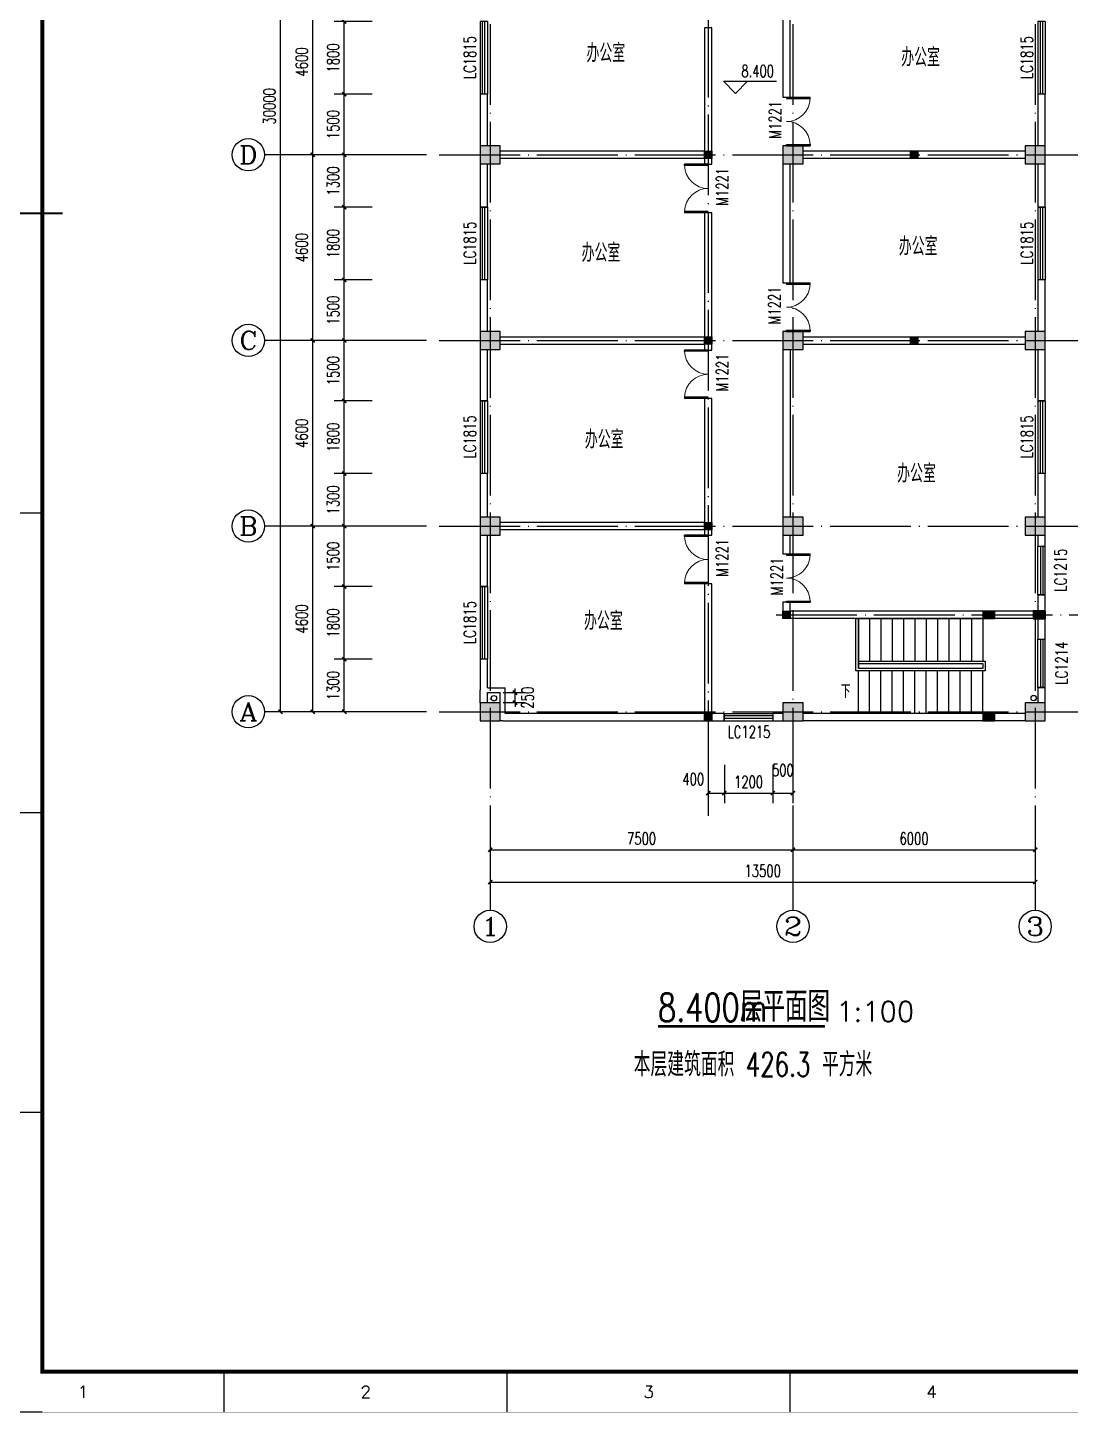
# Model space of a CAD drawing. Header units: millimetres. Extents: x 172649 to 472543, y 238332 to 449264.
# Drawn here: x 296555 to 322382, y 280914 to 315222 of the extents above; entities that cross this region are included whole.
import ezdxf
from ezdxf.enums import TextEntityAlignment as Align

# ---------------------------------------------------------------- set-up
doc = ezdxf.new("R2010")
doc.units = ezdxf.units.MM
doc.header["$LTSCALE"] = 1000
doc.linetypes.add('CENTER', pattern=[2, 1.25, -0.25, 0.25, -0.25])
doc.linetypes.add('DOTE', pattern=[2.42, 2, -0.2, 0.02, -0.2])
for name, color, linetype in [('AXIS', 3, 'Continuous'), ('AXIS_TEXT', 7, 'Continuous'), ('COLUMN', 7, 'Continuous'), ('DIM_ELEV', 3, 'Continuous'), ('DIM_SYMB', 3, 'Continuous'), ('DOTE', 1, 'CENTER'), ('PUB_DIM', 3, 'Continuous'), ('PUB_HATCH', 8, 'Continuous'), ('PUB_TEXT', 7, 'Continuous'), ('STAIR', 2, 'Continuous'), ('WALL', 255, 'Continuous'), ('WINDOW', 2, 'Continuous'), ('WINDOW_TEXT', 7, 'Continuous'), ('填充', 8, 'Continuous'), ('柱边线', 6, 'Continuous')]:
    doc.layers.add(name, color=color, linetype=linetype)
doc.styles.add('_TCH_AXIS', font='COMPLEX', dxfattribs={"bigfont": 'GBCBIG'})
doc.styles.add('_TCH_DIM', font='SIMPLEX', dxfattribs={"bigfont": 'GBCBIG'})
doc.styles.add('_TCH_DIM_T3', font='SIMPLEX', dxfattribs={"width": 0.705882, "bigfont": 'GBCBIG'})
doc.styles.add('_TCH_WINDOW', font='SIMPLEX', dxfattribs={"height": 3.5, "bigfont": 'GBCBIG'})
doc.styles.add('HZ', font='geditxt.shx', dxfattribs={"width": 0.75, "bigfont": 'hzfs_1.shx'})
doc.styles.get("Standard").update_dxf_attribs({"font": 'txt', "bigfont": 'gbcbig.shx'})
doc.dimstyles.new('_TCH_ARCH&&100', dxfattribs={"dimtxt": 297.5, "dimasz": 100, "dimexe": 250, "dimexo": 300, "dimgap": 126.25, "dimtad": 1, "dimdec": 0, "dimzin": 0, "dimdsep": 46, "dimtxsty": '_TCH_DIM_T3', "dimblk": 'ARCHTICK', "dimcen": 0.09, "dimclrt": 7, "dimazin": 2, "dimtfac": 1, "dimtdec": 0, "dimtix": 1, "dimtmove": 2, "dimatfit": 3, "dimfxl": 1, "dimtolj": 1, "dimtzin": 0, "dimarcsym": 0})

# ---------------------------------------------------------------- blocks, each defined once
blk = doc.blocks.new('GEDI_WK_A1')
at = {"color": 3}
for p, q in [((25, 297), (0, 297)), ((25, 222.75), (0, 222.75)), ((25, 148.5), (0, 148.5)), ((25, 74.25), (0, 74.25)), ((70.08, 0), (70.08, 10)), ((140.17, 0), (140.17, 10)), ((210.25, 0), (210.25, 10)), ((25, 0), (0, 0))]:
    blk.add_line(p, q, dxfattribs=at)
for points, const_width in [([(0, 0), (841, 0), (841, 594), (0, 594)], 0.1), ([(25, 10), (831, 10), (831, 584), (25, 584)], 1)]:
    blk.add_lwpolyline(points, close=True, dxfattribs=dict(at, const_width=const_width))
at = {"color": 3, "const_width": 0.5}
blk.add_lwpolyline([(30, 297), (0, 297)], dxfattribs=at)
at = {"color": 3}
for s, p in [('1', (35.04, 5)), ('2', (105.12, 5)), ('3', (175.21, 5)), ('4', (245.29, 5))]:
    blk.add_text(s, height=3, dxfattribs=at).set_placement(p, align=Align.MIDDLE)
blk = doc.blocks.new('_ArchTick')
at = {"color": 0, "linetype": 'ByBlock', "const_width": 0.4}
blk.add_lwpolyline([(-0.5, -0.5), (0.5, 0.5)], dxfattribs=at)
blk = doc.blocks.new('*D106')
at = {"layer": 'DEFPOINTS', "color": 0}
for p in [(308036, 298747), (308036, 298498), (308627, 298747)]:
    blk.add_point(p, dxfattribs=at)
at = {"layer": 'PUB_DIM', "color": 0, "lineweight": -2}
for p, q in [((308627, 298747), (308627, 298847)), ((308336, 298747), (308877, 298747)), ((308336, 298498), (308877, 298498)), ((308627, 298498), (308627, 298747)), ((308627, 298498), (308627, 298398))]:
    blk.add_line(p, q, dxfattribs=at)
at = {"layer": 'PUB_DIM', "color": 0, "lineweight": -2, "xscale": 100, "yscale": 100, "zscale": 100}
for p, rotation in [((308627, 298747), 270), ((308627, 298498), 90)]:
    blk.add_blockref('_ArchTick', p, dxfattribs=dict(at, rotation=rotation))
at = {"layer": 'PUB_DIM', "color": 7, "insert": (308939, 298623), "char_height": 297.5, "attachment_point": 5, "rotation": 90, "style": '_TCH_DIM_T3'}
blk.add_mtext('\\A1;250', dxfattribs=at)
blk = doc.blocks.new('*D235')
at = {"layer": 'DEFPOINTS', "color": 0}
for p in [(315012, 297255), (315512, 297255), (315512, 296258)]:
    blk.add_point(p, dxfattribs=at)
at = {"layer": 'PUB_DIM', "color": 0, "lineweight": -2}
for p, q in [((315012, 296955), (315012, 296008)), ((315512, 296955), (315512, 296008)), ((315012, 296258), (315512, 296258))]:
    blk.add_line(p, q, dxfattribs=at)
at = {"layer": 'PUB_DIM', "color": 0, "lineweight": -2, "xscale": 100, "yscale": 100, "zscale": 100, "rotation": 180}
blk.add_blockref('_ArchTick', (315012, 296258), dxfattribs=at)
at = {"layer": 'PUB_DIM', "color": 0, "lineweight": -2, "xscale": 100, "yscale": 100, "zscale": 100}
blk.add_blockref('_ArchTick', (315512, 296258), dxfattribs=at)
at = {"layer": 'PUB_DIM', "color": 7, "insert": (315262, 296826), "char_height": 297.5, "attachment_point": 5, "style": '_TCH_DIM_T3'}
blk.add_mtext('\\A1;500', dxfattribs=at)
blk = doc.blocks.new('*D236')
at = {"layer": 'DEFPOINTS', "color": 0}
for p in [(313812, 297255), (315012, 297255), (315012, 296258)]:
    blk.add_point(p, dxfattribs=at)
at = {"layer": 'PUB_DIM', "color": 0, "lineweight": -2}
for p, q in [((313812, 296955), (313812, 296008)), ((315012, 296955), (315012, 296008)), ((313812, 296258), (315012, 296258))]:
    blk.add_line(p, q, dxfattribs=at)
at = {"layer": 'PUB_DIM', "color": 0, "lineweight": -2, "xscale": 100, "yscale": 100, "zscale": 100, "rotation": 180}
blk.add_blockref('_ArchTick', (313812, 296258), dxfattribs=at)
at = {"layer": 'PUB_DIM', "color": 0, "lineweight": -2, "xscale": 100, "yscale": 100, "zscale": 100}
blk.add_blockref('_ArchTick', (315012, 296258), dxfattribs=at)
at = {"layer": 'PUB_DIM', "color": 7, "insert": (314412, 296533), "char_height": 297.5, "attachment_point": 5, "style": '_TCH_DIM_T3'}
blk.add_mtext('\\A1;1200', dxfattribs=at)
blk = doc.blocks.new('*D237')
at = {"layer": 'DEFPOINTS', "color": 0}
for p in [(313412, 297255), (313812, 297255), (313812, 296258)]:
    blk.add_point(p, dxfattribs=at)
at = {"layer": 'PUB_DIM', "color": 0, "lineweight": -2}
for p, q in [((313412, 296955), (313412, 296008)), ((313812, 296955), (313812, 296008)), ((313412, 296258), (313812, 296258))]:
    blk.add_line(p, q, dxfattribs=at)
at = {"layer": 'PUB_DIM', "color": 0, "lineweight": -2, "xscale": 100, "yscale": 100, "zscale": 100, "rotation": 180}
blk.add_blockref('_ArchTick', (313412, 296258), dxfattribs=at)
at = {"layer": 'PUB_DIM', "color": 0, "lineweight": -2, "xscale": 100, "yscale": 100, "zscale": 100}
blk.add_blockref('_ArchTick', (313812, 296258), dxfattribs=at)
at = {"layer": 'PUB_DIM', "color": 7, "insert": (313042, 296603), "char_height": 297.5, "attachment_point": 5, "style": '_TCH_DIM_T3'}
blk.add_mtext('\\A1;400', dxfattribs=at)
blk = doc.blocks.new('*D292')
at = {"layer": 'DEFPOINTS', "color": 0}
for p in [(304397, 315373), (305391, 315373), (305391, 313573)]:
    blk.add_point(p, dxfattribs=at)
at = {"layer": 'PUB_DIM', "color": 0, "lineweight": -2}
for p, q in [((305091, 315373), (304147, 315373)), ((304397, 313573), (304397, 315373)), ((305091, 313573), (304147, 313573))]:
    blk.add_line(p, q, dxfattribs=at)
at = {"layer": 'PUB_DIM', "color": 0, "lineweight": -2, "xscale": 100, "yscale": 100, "zscale": 100}
for p, rotation in [((304397, 315373), 90), ((304397, 313573), 270)]:
    blk.add_blockref('_ArchTick', p, dxfattribs=dict(at, rotation=rotation))
at = {"layer": 'PUB_DIM', "color": 7, "insert": (304122, 314473), "char_height": 297.5, "attachment_point": 5, "rotation": 90, "style": '_TCH_DIM_T3'}
blk.add_mtext('\\A1;1800', dxfattribs=at)
blk = doc.blocks.new('*D293')
at = {"layer": 'DEFPOINTS', "color": 0}
for p in [(304397, 313573), (305391, 313573), (305391, 312073)]:
    blk.add_point(p, dxfattribs=at)
at = {"layer": 'PUB_DIM', "color": 0, "lineweight": -2}
for p, q in [((305091, 313573), (304147, 313573)), ((304397, 312073), (304397, 313573)), ((305091, 312073), (304147, 312073))]:
    blk.add_line(p, q, dxfattribs=at)
at = {"layer": 'PUB_DIM', "color": 0, "lineweight": -2, "xscale": 100, "yscale": 100, "zscale": 100}
for p, rotation in [((304397, 313573), 90), ((304397, 312073), 270)]:
    blk.add_blockref('_ArchTick', p, dxfattribs=dict(at, rotation=rotation))
at = {"layer": 'PUB_DIM', "color": 7, "insert": (304122, 312823), "char_height": 297.5, "attachment_point": 5, "rotation": 90, "style": '_TCH_DIM_T3'}
blk.add_mtext('\\A1;1500', dxfattribs=at)
blk = doc.blocks.new('*D294')
at = {"layer": 'DEFPOINTS', "color": 0}
for p in [(304397, 312073), (305391, 312073), (305391, 310773)]:
    blk.add_point(p, dxfattribs=at)
at = {"layer": 'PUB_DIM', "color": 0, "lineweight": -2}
for p, q in [((305091, 312073), (304147, 312073)), ((304397, 310773), (304397, 312073)), ((305091, 310773), (304147, 310773))]:
    blk.add_line(p, q, dxfattribs=at)
at = {"layer": 'PUB_DIM', "color": 0, "lineweight": -2, "xscale": 100, "yscale": 100, "zscale": 100}
for p, rotation in [((304397, 312073), 90), ((304397, 310773), 270)]:
    blk.add_blockref('_ArchTick', p, dxfattribs=dict(at, rotation=rotation))
at = {"layer": 'PUB_DIM', "color": 7, "insert": (304122, 311423), "char_height": 297.5, "attachment_point": 5, "rotation": 90, "style": '_TCH_DIM_T3'}
blk.add_mtext('\\A1;1300', dxfattribs=at)
blk = doc.blocks.new('*D295')
at = {"layer": 'DEFPOINTS', "color": 0}
for p in [(304397, 310773), (305391, 310773), (305391, 308973)]:
    blk.add_point(p, dxfattribs=at)
at = {"layer": 'PUB_DIM', "color": 0, "lineweight": -2}
for p, q in [((305091, 310773), (304147, 310773)), ((304397, 308973), (304397, 310773)), ((305091, 308973), (304147, 308973))]:
    blk.add_line(p, q, dxfattribs=at)
at = {"layer": 'PUB_DIM', "color": 0, "lineweight": -2, "xscale": 100, "yscale": 100, "zscale": 100}
for p, rotation in [((304397, 310773), 90), ((304397, 308973), 270)]:
    blk.add_blockref('_ArchTick', p, dxfattribs=dict(at, rotation=rotation))
at = {"layer": 'PUB_DIM', "color": 7, "insert": (304122, 309873), "char_height": 297.5, "attachment_point": 5, "rotation": 90, "style": '_TCH_DIM_T3'}
blk.add_mtext('\\A1;1800', dxfattribs=at)
blk = doc.blocks.new('*D296')
at = {"layer": 'DEFPOINTS', "color": 0}
for p in [(304397, 308973), (305391, 308973), (305391, 307473)]:
    blk.add_point(p, dxfattribs=at)
at = {"layer": 'PUB_DIM', "color": 0, "lineweight": -2}
for p, q in [((305091, 308973), (304147, 308973)), ((304397, 307473), (304397, 308973)), ((305091, 307473), (304147, 307473))]:
    blk.add_line(p, q, dxfattribs=at)
at = {"layer": 'PUB_DIM', "color": 0, "lineweight": -2, "xscale": 100, "yscale": 100, "zscale": 100}
for p, rotation in [((304397, 308973), 90), ((304397, 307473), 270)]:
    blk.add_blockref('_ArchTick', p, dxfattribs=dict(at, rotation=rotation))
at = {"layer": 'PUB_DIM', "color": 7, "insert": (304122, 308223), "char_height": 297.5, "attachment_point": 5, "rotation": 90, "style": '_TCH_DIM_T3'}
blk.add_mtext('\\A1;1500', dxfattribs=at)
blk = doc.blocks.new('*D297')
at = {"layer": 'DEFPOINTS', "color": 0}
for p in [(304397, 307473), (305391, 307473), (305391, 305973)]:
    blk.add_point(p, dxfattribs=at)
at = {"layer": 'PUB_DIM', "color": 0, "lineweight": -2}
for p, q in [((305091, 307473), (304147, 307473)), ((304397, 305973), (304397, 307473)), ((305091, 305973), (304147, 305973))]:
    blk.add_line(p, q, dxfattribs=at)
at = {"layer": 'PUB_DIM', "color": 0, "lineweight": -2, "xscale": 100, "yscale": 100, "zscale": 100}
for p, rotation in [((304397, 307473), 90), ((304397, 305973), 270)]:
    blk.add_blockref('_ArchTick', p, dxfattribs=dict(at, rotation=rotation))
at = {"layer": 'PUB_DIM', "color": 7, "insert": (304122, 306723), "char_height": 297.5, "attachment_point": 5, "rotation": 90, "style": '_TCH_DIM_T3'}
blk.add_mtext('\\A1;1500', dxfattribs=at)
blk = doc.blocks.new('*D298')
at = {"layer": 'DEFPOINTS', "color": 0}
for p in [(304397, 305973), (305391, 305973), (305391, 304173)]:
    blk.add_point(p, dxfattribs=at)
at = {"layer": 'PUB_DIM', "color": 0, "lineweight": -2}
for p, q in [((305091, 305973), (304147, 305973)), ((304397, 304173), (304397, 305973)), ((305091, 304173), (304147, 304173))]:
    blk.add_line(p, q, dxfattribs=at)
at = {"layer": 'PUB_DIM', "color": 0, "lineweight": -2, "xscale": 100, "yscale": 100, "zscale": 100}
for p, rotation in [((304397, 305973), 90), ((304397, 304173), 270)]:
    blk.add_blockref('_ArchTick', p, dxfattribs=dict(at, rotation=rotation))
at = {"layer": 'PUB_DIM', "color": 7, "insert": (304122, 305073), "char_height": 297.5, "attachment_point": 5, "rotation": 90, "style": '_TCH_DIM_T3'}
blk.add_mtext('\\A1;1800', dxfattribs=at)
blk = doc.blocks.new('*D299')
at = {"layer": 'DEFPOINTS', "color": 0}
for p in [(304397, 304173), (305391, 304173), (305391, 302873)]:
    blk.add_point(p, dxfattribs=at)
at = {"layer": 'PUB_DIM', "color": 0, "lineweight": -2}
for p, q in [((305091, 304173), (304147, 304173)), ((304397, 302873), (304397, 304173)), ((305091, 302873), (304147, 302873))]:
    blk.add_line(p, q, dxfattribs=at)
at = {"layer": 'PUB_DIM', "color": 0, "lineweight": -2, "xscale": 100, "yscale": 100, "zscale": 100}
for p, rotation in [((304397, 304173), 90), ((304397, 302873), 270)]:
    blk.add_blockref('_ArchTick', p, dxfattribs=dict(at, rotation=rotation))
at = {"layer": 'PUB_DIM', "color": 7, "insert": (304122, 303523), "char_height": 297.5, "attachment_point": 5, "rotation": 90, "style": '_TCH_DIM_T3'}
blk.add_mtext('\\A1;1300', dxfattribs=at)
blk = doc.blocks.new('*D300')
at = {"layer": 'DEFPOINTS', "color": 0}
for p in [(304397, 302873), (305391, 302873), (305391, 301373)]:
    blk.add_point(p, dxfattribs=at)
at = {"layer": 'PUB_DIM', "color": 0, "lineweight": -2}
for p, q in [((305091, 302873), (304147, 302873)), ((304397, 301373), (304397, 302873)), ((305091, 301373), (304147, 301373))]:
    blk.add_line(p, q, dxfattribs=at)
at = {"layer": 'PUB_DIM', "color": 0, "lineweight": -2, "xscale": 100, "yscale": 100, "zscale": 100}
for p, rotation in [((304397, 302873), 90), ((304397, 301373), 270)]:
    blk.add_blockref('_ArchTick', p, dxfattribs=dict(at, rotation=rotation))
at = {"layer": 'PUB_DIM', "color": 7, "insert": (304122, 302123), "char_height": 297.5, "attachment_point": 5, "rotation": 90, "style": '_TCH_DIM_T3'}
blk.add_mtext('\\A1;1500', dxfattribs=at)
blk = doc.blocks.new('*D301')
at = {"layer": 'DEFPOINTS', "color": 0}
for p in [(304397, 301373), (305391, 301373), (305391, 299573)]:
    blk.add_point(p, dxfattribs=at)
at = {"layer": 'PUB_DIM', "color": 0, "lineweight": -2}
for p, q in [((305091, 301373), (304147, 301373)), ((304397, 299573), (304397, 301373)), ((305091, 299573), (304147, 299573))]:
    blk.add_line(p, q, dxfattribs=at)
at = {"layer": 'PUB_DIM', "color": 0, "lineweight": -2, "xscale": 100, "yscale": 100, "zscale": 100}
for p, rotation in [((304397, 301373), 90), ((304397, 299573), 270)]:
    blk.add_blockref('_ArchTick', p, dxfattribs=dict(at, rotation=rotation))
at = {"layer": 'PUB_DIM', "color": 7, "insert": (304122, 300473), "char_height": 297.5, "attachment_point": 5, "rotation": 90, "style": '_TCH_DIM_T3'}
blk.add_mtext('\\A1;1800', dxfattribs=at)
blk = doc.blocks.new('*D302')
at = {"layer": 'DEFPOINTS', "color": 0}
for p in [(304397, 299573), (305391, 299573), (305391, 298273)]:
    blk.add_point(p, dxfattribs=at)
at = {"layer": 'PUB_DIM', "color": 0, "lineweight": -2}
for p, q in [((305091, 299573), (304147, 299573)), ((304397, 298273), (304397, 299573)), ((305091, 298273), (304147, 298273))]:
    blk.add_line(p, q, dxfattribs=at)
at = {"layer": 'PUB_DIM', "color": 0, "lineweight": -2, "xscale": 100, "yscale": 100, "zscale": 100}
for p, rotation in [((304397, 299573), 90), ((304397, 298273), 270)]:
    blk.add_blockref('_ArchTick', p, dxfattribs=dict(at, rotation=rotation))
at = {"layer": 'PUB_DIM', "color": 7, "insert": (304122, 298923), "char_height": 297.5, "attachment_point": 5, "rotation": 90, "style": '_TCH_DIM_T3'}
blk.add_mtext('\\A1;1300', dxfattribs=at)
blk = doc.blocks.new('*D303')
at = {"layer": 'AXIS', "color": 0, "lineweight": -2}
for p, q in [((308012, 295396), (308012, 294604)), ((315512, 295396), (315512, 294604)), ((308012, 294854), (315512, 294854))]:
    blk.add_line(p, q, dxfattribs=at)
at = {"layer": 'DEFPOINTS', "color": 0}
for p in [(308012, 295696), (315512, 295696), (315512, 294854)]:
    blk.add_point(p, dxfattribs=at)
at = {"layer": 'AXIS', "color": 0, "lineweight": -2, "xscale": 100, "yscale": 100, "zscale": 100, "rotation": 180}
blk.add_blockref('_ArchTick', (308012, 294854), dxfattribs=at)
at = {"layer": 'AXIS', "color": 0, "lineweight": -2, "xscale": 100, "yscale": 100, "zscale": 100}
blk.add_blockref('_ArchTick', (315512, 294854), dxfattribs=at)
at = {"layer": 'AXIS', "color": 7, "insert": (311762, 295129), "char_height": 297.5, "attachment_point": 5, "style": '_TCH_DIM_T3'}
blk.add_mtext('\\A1;7500', dxfattribs=at)
blk = doc.blocks.new('*D304')
at = {"layer": 'AXIS', "color": 0, "lineweight": -2}
for p, q in [((315512, 295396), (315512, 294604)), ((321512, 295396), (321512, 294604)), ((315512, 294854), (321512, 294854))]:
    blk.add_line(p, q, dxfattribs=at)
at = {"layer": 'DEFPOINTS', "color": 0}
for p in [(315512, 295696), (321512, 295696), (321512, 294854)]:
    blk.add_point(p, dxfattribs=at)
at = {"layer": 'AXIS', "color": 0, "lineweight": -2, "xscale": 100, "yscale": 100, "zscale": 100, "rotation": 180}
blk.add_blockref('_ArchTick', (315512, 294854), dxfattribs=at)
at = {"layer": 'AXIS', "color": 0, "lineweight": -2, "xscale": 100, "yscale": 100, "zscale": 100}
blk.add_blockref('_ArchTick', (321512, 294854), dxfattribs=at)
at = {"layer": 'AXIS', "color": 7, "insert": (318512, 295129), "char_height": 297.5, "attachment_point": 5, "style": '_TCH_DIM_T3'}
blk.add_mtext('\\A1;6000', dxfattribs=at)
blk = doc.blocks.new('*D305')
at = {"layer": 'AXIS', "color": 0, "lineweight": -2}
for p, q in [((308012, 295396), (308012, 293804)), ((321512, 295396), (321512, 293804)), ((308012, 294054), (321512, 294054))]:
    blk.add_line(p, q, dxfattribs=at)
at = {"layer": 'DEFPOINTS', "color": 0}
for p in [(308012, 295696), (321512, 295696), (321512, 294054)]:
    blk.add_point(p, dxfattribs=at)
at = {"layer": 'AXIS', "color": 0, "lineweight": -2, "xscale": 100, "yscale": 100, "zscale": 100, "rotation": 180}
blk.add_blockref('_ArchTick', (308012, 294054), dxfattribs=at)
at = {"layer": 'AXIS', "color": 0, "lineweight": -2, "xscale": 100, "yscale": 100, "zscale": 100}
blk.add_blockref('_ArchTick', (321512, 294054), dxfattribs=at)
at = {"layer": 'AXIS', "color": 7, "insert": (314762, 294329), "char_height": 297.5, "attachment_point": 5, "style": '_TCH_DIM_T3'}
blk.add_mtext('\\A1;13500', dxfattribs=at)
blk = doc.blocks.new('*D308')
at = {"layer": 'AXIS', "color": 0, "lineweight": -2}
for p, q in [((305817, 316673), (303367, 316673)), ((303617, 312073), (303617, 316673)), ((305817, 312073), (303367, 312073))]:
    blk.add_line(p, q, dxfattribs=at)
at = {"layer": 'DEFPOINTS', "color": 0}
for p in [(303617, 316673), (306117, 316673), (306117, 312073)]:
    blk.add_point(p, dxfattribs=at)
at = {"layer": 'AXIS', "color": 0, "lineweight": -2, "xscale": 100, "yscale": 100, "zscale": 100}
for p, rotation in [((303617, 316673), 90), ((303617, 312073), 270)]:
    blk.add_blockref('_ArchTick', p, dxfattribs=dict(at, rotation=rotation))
at = {"layer": 'AXIS', "color": 7, "insert": (303342, 314373), "char_height": 297.5, "attachment_point": 5, "rotation": 90, "style": '_TCH_DIM_T3'}
blk.add_mtext('\\A1;4600', dxfattribs=at)
blk = doc.blocks.new('*D309')
at = {"layer": 'AXIS', "color": 0, "lineweight": -2}
for p, q in [((305817, 312073), (303367, 312073)), ((303617, 307473), (303617, 312073)), ((305817, 307473), (303367, 307473))]:
    blk.add_line(p, q, dxfattribs=at)
at = {"layer": 'DEFPOINTS', "color": 0}
for p in [(303617, 312073), (306117, 312073), (306117, 307473)]:
    blk.add_point(p, dxfattribs=at)
at = {"layer": 'AXIS', "color": 0, "lineweight": -2, "xscale": 100, "yscale": 100, "zscale": 100}
for p, rotation in [((303617, 312073), 90), ((303617, 307473), 270)]:
    blk.add_blockref('_ArchTick', p, dxfattribs=dict(at, rotation=rotation))
at = {"layer": 'AXIS', "color": 7, "insert": (303342, 309773), "char_height": 297.5, "attachment_point": 5, "rotation": 90, "style": '_TCH_DIM_T3'}
blk.add_mtext('\\A1;4600', dxfattribs=at)
blk = doc.blocks.new('*D310')
at = {"layer": 'AXIS', "color": 0, "lineweight": -2}
for p, q in [((305817, 307473), (303367, 307473)), ((303617, 302873), (303617, 307473)), ((305817, 302873), (303367, 302873))]:
    blk.add_line(p, q, dxfattribs=at)
at = {"layer": 'DEFPOINTS', "color": 0}
for p in [(303617, 307473), (306117, 307473), (306117, 302873)]:
    blk.add_point(p, dxfattribs=at)
at = {"layer": 'AXIS', "color": 0, "lineweight": -2, "xscale": 100, "yscale": 100, "zscale": 100}
for p, rotation in [((303617, 307473), 90), ((303617, 302873), 270)]:
    blk.add_blockref('_ArchTick', p, dxfattribs=dict(at, rotation=rotation))
at = {"layer": 'AXIS', "color": 7, "insert": (303342, 305173), "char_height": 297.5, "attachment_point": 5, "rotation": 90, "style": '_TCH_DIM_T3'}
blk.add_mtext('\\A1;4600', dxfattribs=at)
blk = doc.blocks.new('*D311')
at = {"layer": 'AXIS', "color": 0, "lineweight": -2}
for p, q in [((305817, 302873), (303367, 302873)), ((303617, 298273), (303617, 302873)), ((305817, 298273), (303367, 298273))]:
    blk.add_line(p, q, dxfattribs=at)
at = {"layer": 'DEFPOINTS', "color": 0}
for p in [(303617, 302873), (306117, 302873), (306117, 298273)]:
    blk.add_point(p, dxfattribs=at)
at = {"layer": 'AXIS', "color": 0, "lineweight": -2, "xscale": 100, "yscale": 100, "zscale": 100}
for p, rotation in [((303617, 302873), 90), ((303617, 298273), 270)]:
    blk.add_blockref('_ArchTick', p, dxfattribs=dict(at, rotation=rotation))
at = {"layer": 'AXIS', "color": 7, "insert": (303342, 300573), "char_height": 297.5, "attachment_point": 5, "rotation": 90, "style": '_TCH_DIM_T3'}
blk.add_mtext('\\A1;4600', dxfattribs=at)
blk = doc.blocks.new('*D312')
at = {"layer": 'AXIS', "color": 0, "lineweight": -2}
for p, q in [((305817, 328273), (302567, 328273)), ((302817, 298273), (302817, 328273)), ((305817, 298273), (302567, 298273))]:
    blk.add_line(p, q, dxfattribs=at)
at = {"layer": 'DEFPOINTS', "color": 0}
for p in [(302817, 328273), (306117, 328273), (306117, 298273)]:
    blk.add_point(p, dxfattribs=at)
at = {"layer": 'AXIS', "color": 0, "lineweight": -2, "xscale": 100, "yscale": 100, "zscale": 100}
for p, rotation in [((302817, 328273), 90), ((302817, 298273), 270)]:
    blk.add_blockref('_ArchTick', p, dxfattribs=dict(at, rotation=rotation))
at = {"layer": 'AXIS', "color": 7, "insert": (302542, 313273), "char_height": 297.5, "attachment_point": 5, "rotation": 90, "style": '_TCH_DIM_T3'}
blk.add_mtext('\\A1;30000', dxfattribs=at)
blk = doc.blocks.new('$TCHSYS$WIN2D')
for p, q in [((-0.5, 0.5), (0.5, 0.5)), ((-0.5, 0.5), (-0.5, -0.5)), ((0.5, 0.5), (0.5, -0.5)), ((0.5, 0.167), (-0.5, 0.167)), ((0.5, -0.167), (-0.5, -0.167)), ((-0.5, -0.5), (0.5, -0.5))]:
    blk.add_line(p, q)
blk = doc.blocks.new('$DorLib2D$00000002')
for p, q in [((-0.5, 0), (-0.5, 0.4875)), ((-0.475, 0.4875), (-0.5, 0.4875)), ((-0.475, 0), (-0.475, 0.4875)), ((0.475, 0), (0.475, 0.4875)), ((0.475, 0.4875), (0.5, 0.4875)), ((0.5, 0), (0.5, 0.4875)), ((-0.5, 0), (-0.475, 0)), ((0.5, 0), (0.475, 0))]:
    blk.add_line(p, q)
at = {"lineweight": 13}
for centre, start, end in [((-0.4875, 0), 0, 88.53072), ((0.4875, 0), 91.46928, 180)]:
    blk.add_arc(centre, 0.4875, start, end, dxfattribs=at)
blk = doc.blocks.new('_FZH')
blk.add_lwpolyline([(-0.5, -0.5), (0.5, -0.5), (0.5, 0.5), (-0.5, 0.5)], close=True)
at = {"layer": 'PUB_HATCH'}
blk.add_solid([(-0.5, -0.5), (0.5, -0.5), (-0.5, 0.5), (0.5, 0.5)], dxfattribs=at)

msp = doc.modelspace()

# ---------------------------------------------------------------- hatches: boundary and pattern name
at = {"layer": 'COLUMN'}
h = msp.add_hatch(color=256, dxfattribs=at)
h.paths.add_polyline_path([(313501.8, 311982.7), (313501.8, 312072.7), (313321.8, 312072.7), (313321.8, 311982.7)])
h.paths.add_polyline_path([(313501.8, 312072.7), (313501.8, 312162.7), (313321.8, 312162.7), (313321.8, 312072.7)])
h = msp.add_hatch(color=256, dxfattribs=at)
h.paths.add_polyline_path([(318601.8, 311982.7), (318601.8, 312072.7), (318421.8, 312072.7), (318421.8, 311982.7)])
h.paths.add_polyline_path([(318601.8, 312072.7), (318601.8, 312162.7), (318421.8, 312162.7), (318421.8, 312072.7)])
h = msp.add_hatch(color=256, dxfattribs=at)
h.paths.add_polyline_path([(313501.8, 307382.7), (313501.8, 307472.7), (313321.8, 307472.7), (313321.8, 307382.7)])
h.paths.add_polyline_path([(313501.8, 307472.7), (313501.8, 307562.7), (313321.8, 307562.7), (313321.8, 307472.7)])
h = msp.add_hatch(color=256, dxfattribs=at)
h.paths.add_polyline_path([(318601.8, 307382.7), (318601.8, 307472.7), (318421.8, 307472.7), (318421.8, 307382.7)])
h.paths.add_polyline_path([(318601.8, 307472.7), (318601.8, 307562.7), (318421.8, 307562.7), (318421.8, 307472.7)])
h = msp.add_hatch(color=256, dxfattribs=at)
h.paths.add_polyline_path([(313501.8, 302782.7), (313501.8, 302872.7), (313321.8, 302872.7), (313321.8, 302782.7)])
h.paths.add_polyline_path([(313501.8, 302872.7), (313501.8, 302962.7), (313321.8, 302962.7), (313321.8, 302872.7)])
h = msp.add_hatch(color=256, dxfattribs=at)
h.paths.add_polyline_path([(315441.8, 300582.7), (315441.8, 300672.7), (315261.8, 300672.7), (315261.8, 300582.7)])
h.paths.add_polyline_path([(315441.8, 300672.7), (315441.8, 300762.7), (315261.8, 300762.7), (315261.8, 300672.7)])
h = msp.add_hatch(color=256, dxfattribs=at)
h.paths.add_polyline_path([(321761.8, 300582.7), (321761.8, 300672.7), (321581.8, 300672.7), (321581.8, 300582.7)])
h.paths.add_polyline_path([(321761.8, 300672.7), (321761.8, 300762.7), (321581.8, 300762.7), (321581.8, 300672.7)])
h = msp.add_hatch(color=256, dxfattribs=at)
h.paths.add_polyline_path([(313501.8, 298047.7), (313501.8, 298137.7), (313321.8, 298137.7), (313321.8, 298047.7)])
h.paths.add_polyline_path([(313501.8, 298137.7), (313501.8, 298227.7), (313321.8, 298227.7), (313321.8, 298137.7)])
at = {"layer": '填充'}
for points in [[(320211.8, 300582.7), (320511.8, 300582.7), (320511.8, 300762.7), (320211.8, 300762.7)], [(321461.8, 300572.7), (321761.8, 300572.7), (321761.8, 300772.7), (321461.8, 300772.7)], [(320211.8, 298047.7), (320511.8, 298047.7), (320511.8, 298227.7), (320211.8, 298227.7)]]:
    msp.add_hatch(color=256, dxfattribs=at).paths.add_polyline_path(points)

# ---------------------------------------------------------------- linework, layer by layer
for centre in [(308102.3, 298609.3), (321476, 298610.8)]:
    msp.add_circle(centre, 67.2)
at = {"layer": 'AXIS'}
for p, q in [((306431.7, 312072.7), (302421.5, 312072.7)), ((306431.7, 307472.7), (302421.5, 307472.7)), ((306431.7, 302872.7), (302421.5, 302872.7)), ((306431.7, 298272.7), (302421.5, 298272.7)), ((308011.8, 295696.2), (308011.8, 293354)), ((315511.8, 295696.2), (315511.8, 293354)), ((321511.8, 295696.2), (321511.8, 293354))]:
    msp.add_line(p, q, dxfattribs=at)
for centre in [(302021.5, 312072.7), (302021.5, 307472.7), (302021.5, 302872.7), (302021.5, 298272.7), (308011.8, 292954), (315511.8, 292954), (321511.8, 292954)]:
    msp.add_circle(centre, 400, dxfattribs=at)
at = {"layer": 'COLUMN'}
for points in [[(313321.8, 312162.7), (313501.8, 312162.7), (313501.8, 311982.7), (313321.8, 311982.7), (313321.8, 312162.7)], [(318421.8, 312162.7), (318601.8, 312162.7), (318601.8, 311982.7), (318421.8, 311982.7), (318421.8, 312162.7)], [(313321.8, 307562.7), (313501.8, 307562.7), (313501.8, 307382.7), (313321.8, 307382.7), (313321.8, 307562.7)], [(318421.8, 307562.7), (318601.8, 307562.7), (318601.8, 307382.7), (318421.8, 307382.7), (318421.8, 307562.7)], [(313321.8, 302962.7), (313501.8, 302962.7), (313501.8, 302782.7), (313321.8, 302782.7), (313321.8, 302962.7)], [(315261.8, 300762.7), (315441.8, 300762.7), (315441.8, 300582.7), (315261.8, 300582.7), (315261.8, 300762.7)], [(321581.8, 300762.7), (321761.8, 300762.7), (321761.8, 300582.7), (321581.8, 300582.7), (321581.8, 300762.7)], [(313321.8, 298227.7), (313501.8, 298227.7), (313501.8, 298047.7), (313321.8, 298047.7), (313321.8, 298227.7)]]:
    msp.add_lwpolyline(points, dxfattribs=at)
at = {"layer": 'DIM_ELEV'}
for p, q in [((314088.1, 313593.6), (313788.1, 313893.6)), ((313788.1, 313893.6), (315104.1, 313893.6)), ((314088.1, 313593.6), (314388.1, 313893.6))]:
    msp.add_line(p, q, dxfattribs=at)
at = {"layer": 'DIM_SYMB'}
msp.add_lwpolyline([(316991.8, 298785.2, 0, 0, 0), (320811.8, 298785.2, 0, 0, 0), (320811.8, 300025.2, 0, 0, 0), (317571.8, 300025.2, 80, 0, 0), (317271.8, 300025.2, 0, 0, 0)], format="xyseb", dxfattribs=at)
at = {"layer": 'DIM_SYMB', "const_width": 70}
msp.add_lwpolyline([(312168.5, 290477.4), (316306.3, 290477.4)], dxfattribs=at)
at = {"layer": 'DOTE', "linetype": 'DOTE'}
for p, q in [((308011.8, 329833.7), (308011.8, 295696.2)), ((315511.8, 329833.7), (315511.8, 295696.2)), ((321511.8, 329833.7), (321511.8, 295696.2)), ((313411.8, 325172.7), (313411.8, 295696.2)), ((306751.1, 312072.7), (323180.7, 312072.7)), ((306751.1, 307472.7), (323180.7, 307472.7)), ((306751.1, 302872.7), (323180.7, 302872.7)), ((315097.8, 300672.7), (323180.7, 300672.7)), ((306751.1, 298272.7), (323180.7, 298272.7))]:
    msp.add_line(p, q, dxfattribs=at)
at = {"layer": 'STAIR'}
for p, q in [((317071.8, 299282.7), (317071.8, 300582.7)), ((317071.8, 300582.7), (317131.8, 300582.7)), ((317131.8, 300582.7), (320211.8, 300582.7)), ((317131.8, 300582.7), (317131.8, 299527.7)), ((317131.8, 299342.7), (317131.8, 300582.7)), ((317411.8, 300582.7), (317411.8, 299527.7)), ((317691.8, 300582.7), (317691.8, 299527.7)), ((317971.8, 300582.7), (317971.8, 299527.7)), ((318251.8, 300582.7), (318251.8, 299527.7)), ((318531.8, 300582.7), (318531.8, 299527.7)), ((318811.8, 300582.7), (318811.8, 299527.7)), ((319091.8, 300582.7), (319091.8, 299527.7)), ((319371.8, 300582.7), (319371.8, 299527.7)), ((319651.8, 300582.7), (319651.8, 299527.7)), ((319931.8, 300582.7), (319931.8, 299527.7)), ((320211.8, 300582.7), (320211.8, 299527.7)), ((317131.8, 299527.7), (317131.8, 299467.7)), ((317131.8, 299527.7), (320271.8, 299527.7)), ((317131.8, 299527.7), (317131.8, 299467.7)), ((320271.8, 299527.7), (320271.8, 299282.7)), ((320271.8, 299282.7), (317071.8, 299282.7)), ((317131.8, 299467.7), (320211.8, 299467.7)), ((317131.8, 299467.7), (320211.8, 299467.7)), ((317131.8, 299467.7), (317131.8, 299342.7)), ((320211.8, 299342.7), (317131.8, 299342.7)), ((320211.8, 299342.7), (317131.8, 299342.7)), ((317131.8, 298227.7), (317131.8, 299282.7)), ((317411.8, 298227.7), (317411.8, 299282.7)), ((317691.8, 298227.7), (317691.8, 299282.7)), ((317971.8, 298227.7), (317971.8, 299282.7)), ((318251.8, 298227.7), (318251.8, 299282.7)), ((318531.8, 298227.7), (318531.8, 299282.7)), ((318811.8, 298227.7), (318811.8, 299282.7)), ((319091.8, 298227.7), (319091.8, 299282.7)), ((319371.8, 298227.7), (319371.8, 299282.7)), ((319651.8, 298227.7), (319651.8, 299282.7)), ((319931.8, 298227.7), (319931.8, 299282.7)), ((320211.8, 299467.7), (320211.8, 299342.7)), ((320211.8, 298227.7), (320211.8, 299282.7)), ((320211.8, 298227.7), (317131.8, 298227.7))]:
    msp.add_line(p, q, dxfattribs=at)
at = {"layer": 'WALL'}
for p, q in [((315261.8, 316447.7), (315261.8, 313497.7)), ((315441.8, 313497.7), (315441.8, 316447.7)), ((313501.8, 315222.4), (313321.8, 315222.4)), ((313321.8, 315222.4), (313321.8, 312162.7)), ((313501.8, 312072.7), (313501.8, 315222.4)), ((307941.8, 313572.7), (307761.8, 313572.7)), ((307761.8, 313572.7), (307761.8, 312297.7)), ((307941.8, 312297.7), (307941.8, 313572.7)), ((315261.8, 313497.7), (315441.8, 313497.7)), ((321761.8, 313572.7), (321581.8, 313572.7)), ((321581.8, 313572.7), (321581.8, 312297.7)), ((321761.8, 312297.7), (321761.8, 313572.7)), ((313321.8, 312162.7), (308261.8, 312162.7)), ((313321.8, 311982.7), (308261.8, 311982.7)), ((313321.8, 311982.7), (313321.8, 311837.5)), ((313501.8, 311837.5), (313501.8, 312072.7)), ((321261.8, 312162.7), (315761.8, 312162.7)), ((321261.8, 311982.7), (315761.8, 311982.7)), ((307761.8, 311847.7), (307761.8, 310772.7)), ((307941.8, 310772.7), (307941.8, 311847.7)), ((313321.8, 311837.5), (313501.8, 311837.5)), ((315261.8, 311847.7), (315261.8, 308897.7)), ((315441.8, 308897.7), (315441.8, 311847.7)), ((321581.8, 311847.7), (321581.8, 310772.7)), ((321761.8, 310772.7), (321761.8, 311847.7)), ((307761.8, 310772.7), (307941.8, 310772.7)), ((313501.8, 310637.5), (313321.8, 310637.5)), ((313321.8, 310637.5), (313321.8, 307562.7)), ((313501.8, 307472.7), (313501.8, 310637.5)), ((321581.8, 310772.7), (321761.8, 310772.7)), ((307941.8, 308972.7), (307761.8, 308972.7)), ((307761.8, 308972.7), (307761.8, 307697.7)), ((307941.8, 307697.7), (307941.8, 308972.7)), ((315261.8, 308897.7), (315441.8, 308897.7)), ((321761.8, 308972.7), (321581.8, 308972.7)), ((321581.8, 308972.7), (321581.8, 307697.7)), ((321761.8, 307697.7), (321761.8, 308972.7)), ((308261.8, 307562.7), (313321.8, 307562.7)), ((313501.8, 307236.2), (313501.8, 307472.7)), ((315761.8, 307562.7), (321261.8, 307562.7)), ((307761.8, 307247.7), (307761.8, 305972.7)), ((307941.8, 305972.7), (307941.8, 307247.7)), ((308261.8, 307382.7), (313321.8, 307382.7)), ((313321.8, 307382.7), (313321.8, 307236.2)), ((313321.8, 307236.2), (313501.8, 307236.2)), ((315261.8, 307247.7), (315261.8, 303097.7)), ((315441.8, 307247.7), (315441.8, 303097.7)), ((315761.8, 307382.7), (321261.8, 307382.7)), ((321581.8, 307247.7), (321581.8, 305972.7)), ((321761.8, 305972.7), (321761.8, 307247.7)), ((313501.8, 306036.2), (313321.8, 306036.2)), ((313321.8, 306036.2), (313321.8, 302962.7)), ((313501.8, 302872.7), (313501.8, 306036.2)), ((307761.8, 305972.7), (307941.8, 305972.7)), ((321581.8, 305972.7), (321761.8, 305972.7)), ((307941.8, 304172.7), (307761.8, 304172.7)), ((307761.8, 304172.7), (307761.8, 303097.7)), ((307941.8, 303097.7), (307941.8, 304172.7)), ((321761.8, 304172.7), (321581.8, 304172.7)), ((321581.8, 304172.7), (321581.8, 303097.7)), ((321761.8, 303097.7), (321761.8, 304172.7)), ((313321.8, 302962.7), (308261.8, 302962.7)), ((307761.8, 302647.7), (307761.8, 301372.7)), ((307941.8, 301372.7), (307941.8, 302647.7)), ((313321.8, 302782.7), (308261.8, 302782.7)), ((313321.8, 302782.7), (313321.8, 302645.2)), ((313321.8, 302645.2), (313501.8, 302645.2)), ((313501.8, 302645.2), (313501.8, 302872.7)), ((315261.8, 302647.7), (315261.8, 302185.2)), ((315441.8, 302185.2), (315441.8, 302647.7)), ((321581.8, 302647.7), (321581.8, 302372.4)), ((321761.8, 302372.4), (321761.8, 302647.7)), ((321581.8, 302372.4), (321761.8, 302372.4)), ((315261.8, 302185.2), (315441.8, 302185.2)), ((307761.8, 301372.7), (307941.8, 301372.7)), ((313501.8, 301445.2), (313321.8, 301445.2)), ((313321.8, 301445.2), (313321.8, 298072.7)), ((313501.8, 298072.7), (313501.8, 301445.2)), ((315441.8, 300985.2), (315261.8, 300985.2)), ((315261.8, 300985.2), (315261.8, 300672.7)), ((315441.8, 300672.7), (315441.8, 300985.2)), ((321581.8, 301172.4), (321581.8, 300072.4)), ((321761.8, 301172.4), (321581.8, 301172.4)), ((321761.8, 300072.4), (321761.8, 301172.4)), ((315261.8, 300672.7), (315441.8, 300672.7)), ((321711.8, 300762.7), (315441.8, 300762.7)), ((315441.8, 300582.7), (315441.8, 300762.7)), ((321711.8, 300582.7), (315441.8, 300582.7)), ((321711.8, 300582.7), (321711.8, 300762.7)), ((321581.8, 300072.4), (321761.8, 300072.4)), ((307941.8, 299572.7), (307761.8, 299572.7)), ((307761.8, 299572.7), (307761.8, 298807.4)), ((307941.8, 298867.4), (307941.8, 299572.7)), ((307941.8, 298867.4), (308381.8, 298867.4)), ((308381.8, 298227.7), (308381.8, 298867.4)), ((321761.8, 298872.4), (321581.8, 298872.4)), ((321581.8, 298872.4), (321581.8, 298497.7)), ((321761.8, 298497.7), (321761.8, 298872.4)), ((307761.8, 298497.7), (307761.8, 298807.4)), ((307941.8, 298497.7), (307941.8, 298747.4)), ((307941.8, 298747.4), (308261.8, 298747.4)), ((308261.8, 298227.7), (308261.8, 298747.4)), ((313811.8, 298227.7), (308381.8, 298227.7)), ((313811.8, 298047.7), (313811.8, 298227.7)), ((315261.8, 298227.7), (315011.8, 298227.7)), ((315011.8, 298227.7), (315011.8, 298047.7)), ((321261.8, 298227.7), (315761.8, 298227.7)), ((308321.8, 298047.7), (308261.8, 298047.7)), ((308321.8, 298047.7), (313811.8, 298047.7)), ((313321.8, 298072.7), (313501.8, 298072.7)), ((315011.8, 298047.7), (315261.8, 298047.7)), ((321261.8, 298047.7), (315761.8, 298047.7))]:
    msp.add_line(p, q, dxfattribs=at)
at = {"layer": '柱边线'}
for points in [[(320211.8, 300582.7), (320511.8, 300582.7), (320511.8, 300762.7), (320211.8, 300762.7), (320211.8, 300582.7)], [(321461.8, 300572.7), (321761.8, 300572.7), (321761.8, 300772.7), (321461.8, 300772.7), (321461.8, 300572.7)], [(320211.8, 298047.7), (320511.8, 298047.7), (320511.8, 298227.7), (320211.8, 298227.7), (320211.8, 298047.7)]]:
    msp.add_lwpolyline(points, dxfattribs=at)

# ---------------------------------------------------------------- block references
at = {"xscale": 100, "yscale": 100, "zscale": 100}
msp.add_blockref('GEDI_WK_A1', (294417.3, 280919.4), dxfattribs=at)
at = {"layer": 'COLUMN', "xscale": 450, "yscale": 500, "zscale": 500, "rotation": 270}
for p in [(308011.8, 312072.7), (315511.8, 312072.7), (321511.8, 312072.7), (308011.8, 307472.7), (315511.8, 307472.7), (321511.8, 307472.7), (308011.8, 302872.7), (315511.8, 302872.7), (321511.8, 302872.7), (308011.8, 298272.7), (315511.8, 298272.7), (321511.8, 298272.7)]:
    msp.add_blockref('_FZH', p, dxfattribs=at)
at = {"layer": 'WINDOW'}
ref = msp.add_blockref('$TCHSYS$WIN2D', (307851.8, 314472.7), dxfattribs=dict(at, xscale=-1800, yscale=-180, zscale=-1800, rotation=90))
ref.add_attrib('A', 'LC1815', (307655.5, 313952.7), dxfattribs={"layer": 'WINDOW_TEXT', "height": 297.5, "rotation": 90, "style": '_TCH_WINDOW', "width": 0.705882})
ref = msp.add_blockref('$TCHSYS$WIN2D', (321671.8, 314472.7), dxfattribs=dict(at, xscale=1800, yscale=180, zscale=1800, rotation=270))
ref.add_attrib('A', 'LC1815', (321455.5, 313952.7), dxfattribs={"layer": 'WINDOW_TEXT', "height": 297.5, "rotation": 90, "style": '_TCH_WINDOW', "width": 0.705882})
ref = msp.add_blockref('$DorLib2D$00000002', (315351.8, 312897.7), dxfattribs=dict(at, xscale=-1200, yscale=1200, zscale=-1200, rotation=270))
ref.add_attrib('A', 'M1221', (315217.3, 312472.7), dxfattribs={"layer": 'WINDOW_TEXT', "height": 297.5, "rotation": 90, "style": '_TCH_WINDOW', "width": 0.705882})
ref = msp.add_blockref('$DorLib2D$00000002', (313411.8, 311237.5), dxfattribs=dict(at, xscale=-1200, yscale=-1200, zscale=-1200, rotation=269.9999999999993))
ref.add_attrib('A', 'M1221', (313909.1, 310812.5), dxfattribs={"layer": 'WINDOW_TEXT', "height": 297.5, "rotation": 90, "style": '_TCH_WINDOW', "width": 0.705882})
ref = msp.add_blockref('$TCHSYS$WIN2D', (307851.8, 309872.7), dxfattribs=dict(at, xscale=-1800, yscale=-180, zscale=-1800, rotation=90))
ref.add_attrib('A', 'LC1815', (307655.5, 309352.7), dxfattribs={"layer": 'WINDOW_TEXT', "height": 297.5, "rotation": 90, "style": '_TCH_WINDOW', "width": 0.705882})
ref = msp.add_blockref('$TCHSYS$WIN2D', (321671.8, 309872.7), dxfattribs=dict(at, xscale=1800, yscale=180, zscale=1800, rotation=270))
ref.add_attrib('A', 'LC1815', (321455.5, 309352.7), dxfattribs={"layer": 'WINDOW_TEXT', "height": 297.5, "rotation": 90, "style": '_TCH_WINDOW', "width": 0.705882})
ref = msp.add_blockref('$DorLib2D$00000002', (315351.8, 308297.7), dxfattribs=dict(at, xscale=-1200, yscale=1200, zscale=-1200, rotation=270))
ref.add_attrib('A', 'M1221', (315206.7, 307872.7), dxfattribs={"layer": 'WINDOW_TEXT', "height": 297.5, "rotation": 90, "style": '_TCH_WINDOW', "width": 0.705882})
ref = msp.add_blockref('$DorLib2D$00000002', (313411.8, 306636.2), dxfattribs=dict(at, xscale=-1200, yscale=-1200, zscale=-1200, rotation=269.9999999999993))
ref.add_attrib('A', 'M1221', (313909.1, 306211.2), dxfattribs={"layer": 'WINDOW_TEXT', "height": 297.5, "rotation": 90, "style": '_TCH_WINDOW', "width": 0.705882})
ref = msp.add_blockref('$TCHSYS$WIN2D', (307851.8, 305072.7), dxfattribs=dict(at, xscale=-1800, yscale=-180, zscale=-1800, rotation=90))
ref.add_attrib('A', 'LC1815', (307655.5, 304552.7), dxfattribs={"layer": 'WINDOW_TEXT', "height": 297.5, "rotation": 90, "style": '_TCH_WINDOW', "width": 0.705882})
ref = msp.add_blockref('$TCHSYS$WIN2D', (321671.8, 305072.7), dxfattribs=dict(at, xscale=1800, yscale=180, zscale=1800, rotation=270))
ref.add_attrib('A', 'LC1815', (321455.5, 304552.7), dxfattribs={"layer": 'WINDOW_TEXT', "height": 297.5, "rotation": 90, "style": '_TCH_WINDOW', "width": 0.705882})
ref = msp.add_blockref('$DorLib2D$00000002', (313411.8, 302045.2), dxfattribs=dict(at, xscale=-1200, yscale=-1200, zscale=-1200, rotation=269.9999999999986))
ref.add_attrib('A', 'M1221', (313909.1, 301620.2), dxfattribs={"layer": 'WINDOW_TEXT', "height": 297.5, "rotation": 90, "style": '_TCH_WINDOW', "width": 0.705882})
ref = msp.add_blockref('$TCHSYS$WIN2D', (321671.8, 301772.4), dxfattribs=dict(at, xscale=-1200, yscale=-180, zscale=-1200, rotation=270))
ref.add_attrib('A', 'LC1215', (322291.6, 301252.4), dxfattribs={"layer": 'WINDOW_TEXT', "height": 297.5, "rotation": 90, "style": '_TCH_WINDOW', "width": 0.705882})
ref = msp.add_blockref('$DorLib2D$00000002', (315351.8, 301585.2), dxfattribs=dict(at, xscale=-1200, yscale=1200, zscale=-1200, rotation=270))
ref.add_attrib('A', 'M1221', (315260.3, 301160.2), dxfattribs={"layer": 'WINDOW_TEXT', "height": 297.5, "rotation": 90, "style": '_TCH_WINDOW', "width": 0.705882})
ref = msp.add_blockref('$TCHSYS$WIN2D', (307851.8, 300472.7), dxfattribs=dict(at, xscale=-1800, yscale=-180, zscale=-1800, rotation=90))
ref.add_attrib('A', 'LC1815', (307655.5, 299952.7), dxfattribs={"layer": 'WINDOW_TEXT', "height": 297.5, "rotation": 90, "style": '_TCH_WINDOW', "width": 0.705882})
ref = msp.add_blockref('$TCHSYS$WIN2D', (321671.8, 299472.4), dxfattribs=dict(at, xscale=-1200, yscale=-180, zscale=-1200, rotation=270))
ref.add_attrib('A', 'LC1214', (322313.9, 298947.4), dxfattribs={"layer": 'WINDOW_TEXT', "height": 297.5, "rotation": 90, "style": '_TCH_WINDOW', "width": 0.705882})
ref = msp.add_blockref('$TCHSYS$WIN2D', (314411.8, 298137.7), dxfattribs=dict(at, xscale=-1200, yscale=-180, zscale=-1200, rotation=180))
ref.add_attrib('A', 'LC1215', (313891.8, 297624), dxfattribs={"layer": 'WINDOW_TEXT', "height": 297.5, "style": '_TCH_WINDOW', "width": 0.705882})

# ---------------------------------------------------------------- texts
at = {"layer": 'AXIS_TEXT', "style": '_TCH_AXIS'}
for s, width, p, p2 in [('D', 1.235294, (301795.2, 311846.5), (302247.7, 311846.5)), ('C', 1.4, (301795.2, 307246.5), (302247.7, 307246.5)), ('B', 1.235294, (301795.2, 302646.5), (302247.7, 302646.5)), ('A', 1.166667, (301795.2, 298046.5), (302247.7, 298046.5)), ('1', 2.333333, (307785.5, 292727.7), (308238, 292727.7)), ('2', 1.5, (315285.5, 292727.7), (315738, 292727.7)), ('3', 1.5, (321285.5, 292727.7), (321738, 292727.7))]:
    msp.add_text(s, height=452.5, dxfattribs=dict(at, width=width)).set_placement(p, p2, align=Align.FIT)
at = {"layer": 'PUB_TEXT'}
for s, height, style, width, p in [('办公室 ', 456.38, 'HZ', 0.7, (310397.6, 314366.4)), ('办公室 ', 456.38, 'HZ', 0.7, (318195, 314261.9)), ('8.400', 297.5, '_TCH_DIM', 0.705882, (314234.1, 313998.6)), ('办公室 ', 456.38, 'HZ', 0.7, (310276.6, 309417.7)), ('办公室 ', 456.38, 'HZ', 0.7, (318134.3, 309577.1)), ('办公室 ', 456.38, 'HZ', 0.7, (310356.7, 304793.3)), ('办公室 ', 456.38, 'HZ', 0.7, (318093.2, 303949.9)), ('办公室 ', 456.38, 'HZ', 0.7, (310336.6, 300295.1)), ('8.400m', 700, 'HZ', 0.75, (312168.5, 290595.4)), ('层平面图', 744.09, 'HZ', 0.75, (314198.5, 290595.4)), ('本层建筑面积 426.3 平方米', 593.291, 'HZ', 0.7, (311567.6, 289236.1))]:
    msp.add_text(s, height=height, dxfattribs=dict(at, style=style, width=width)).set_placement(p)
at = {"layer": 'PUB_TEXT', "style": '_TCH_DIM'}
msp.add_text('下', height=337.6, dxfattribs=at).set_placement((316696.9, 298610.2))
at = {"layer": 'PUB_TEXT'}
msp.add_text('1:100', height=500, dxfattribs=at).set_placement((316586.3, 290595.4))

# ---------------------------------------------------------------- dimensions: what is measured, and where the dimension line sits
at = {"layer": 'AXIS'}
for p1, p2, distance, text, picture, middle in [((306116.8, 298272.7), (306116.8, 328272.7), 3300, '30000', '*D312', (302541.8, 313272.7)), ((306116.8, 312072.7), (306116.8, 316672.7), 2500, '4600', '*D308', (303341.8, 314372.7)), ((306116.8, 307472.7), (306116.8, 312072.7), 2500, '4600', '*D309', (303341.8, 309772.7)), ((306116.8, 302872.7), (306116.8, 307472.7), 2500, '4600', '*D310', (303341.8, 305172.7)), ((306116.8, 298272.7), (306116.8, 302872.7), 2500, '4600', '*D311', (303341.8, 300572.7)), ((308011.8, 295696.2), (315511.8, 295696.2), -842.2, '7500', '*D303', (311761.8, 295129)), ((308011.8, 295696.2), (321511.8, 295696.2), -1642.2, '13500', '*D305', (314761.8, 294329)), ((315511.8, 295696.2), (321511.8, 295696.2), -842.2, '6000', '*D304', (318511.8, 295129))]:
    dim = msp.add_aligned_dim(p1=p1, p2=p2, distance=distance, text=text, dimstyle='_TCH_ARCH&&100', dxfattribs=at)
    dim.commit()
    dim.dimension.update_dxf_attribs({"geometry": picture, "text_midpoint": middle})
at = {"layer": 'PUB_DIM'}
for p1, p2, distance, text, picture, middle in [((305391.1, 313572.7), (305391.1, 315372.7), 993.9, '1800', '*D292', (304122.3, 314472.7)), ((305391.1, 312072.7), (305391.1, 313572.7), 993.9, '1500', '*D293', (304122.3, 312822.7)), ((305391.1, 310772.7), (305391.1, 312072.7), 993.9, '1300', '*D294', (304122.3, 311422.7)), ((305391.1, 308972.7), (305391.1, 310772.7), 993.9, '1800', '*D295', (304122.3, 309872.7)), ((305391.1, 307472.7), (305391.1, 308972.7), 993.9, '1500', '*D296', (304122.3, 308222.7)), ((305391.1, 305972.7), (305391.1, 307472.7), 993.9, '1500', '*D297', (304122.3, 306722.7)), ((305391.1, 304172.7), (305391.1, 305972.7), 993.9, '1800', '*D298', (304122.3, 305072.7)), ((305391.1, 302872.7), (305391.1, 304172.7), 993.9, '1300', '*D299', (304122.3, 303522.7)), ((305391.1, 301372.7), (305391.1, 302872.7), 993.9, '1500', '*D300', (304122.3, 302122.7)), ((305391.1, 299572.7), (305391.1, 301372.7), 993.9, '1800', '*D301', (304122.3, 300472.7)), ((305391.1, 298272.7), (305391.1, 299572.7), 993.9, '1300', '*D302', (304122.3, 298922.7)), ((313811.8, 297255.4), (315011.8, 297255.4), -997, '1200', '*D236', (314411.8, 296533.4))]:
    dim = msp.add_aligned_dim(p1=p1, p2=p2, distance=distance, text=text, dimstyle='_TCH_ARCH&&100', dxfattribs=at)
    dim.commit()
    dim.dimension.update_dxf_attribs({"geometry": picture, "text_midpoint": middle})
for base, p1, p2, angle, text, picture, middle in [((308627.3, 298747.4), (308035.9, 298497.7), (308035.9, 298747.4), 90, '250', '*D106', (308939.2, 298622.6)), ((313811.8, 296258.4), (313411.8, 297255.4), (313811.8, 297255.4), 0, '400', '*D237', (313041.8, 296603.4)), ((315511.8, 296258.4), (315011.8, 297255.4), (315511.8, 297255.4), 0, '500', '*D235', (315261.8, 296825.9))]:
    dim = msp.add_linear_dim(base=base, p1=p1, p2=p2, angle=angle, text=text, dimstyle='_TCH_ARCH&&100', dxfattribs=at)
    dim.commit()
    dim.dimension.update_dxf_attribs({"geometry": picture, "text_midpoint": middle, "dimtype": 129})

doc.saveas('drawing.dxf')
